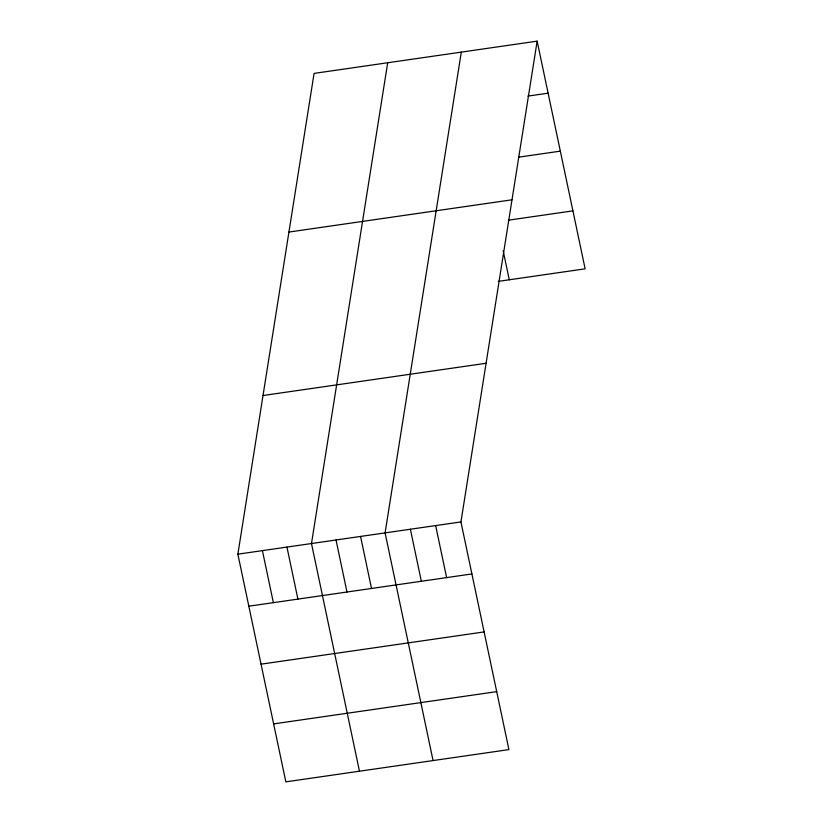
<?xml version="1.0" encoding="UTF-8"?>
<svg xmlns="http://www.w3.org/2000/svg" width="823" height="823" viewBox="0 0 823 823"><rect width="100%" height="100%" fill="white"/><g stroke="black" fill="none" stroke-linecap="round" stroke-linejoin="round"><path stroke-width="1.23" d="M537.152 41.15L460.942 521.926L508.923 749.599L285.848 781.85L237.868 554.177L314.077 73.401L537.152 41.15L585.132 268.823L498.244 281.384M387.695 62.764L311.485 543.53L359.466 771.202M461.312 52.116L385.092 532.893L433.073 760.565M527.893 96.106L548.118 93.184M518.613 157.172L560.329 151.144M288.935 232.055L511.999 199.804M508.449 220.183L572.911 210.863M263.021 395.524L486.084 363.272M237.868 554.177L460.942 521.926M248.834 606.201L471.908 573.95M261.045 664.171L484.119 631.92M273.637 723.89L496.701 691.639M503.182 250.809L509.283 279.789M435.655 525.578L446.622 577.612M410.379 529.23L421.345 581.264M360.556 536.431L371.523 588.466M336.021 539.981L346.987 592.015M286.949 547.079L297.905 599.113M262.414 550.628L273.37 602.652"/></g></svg>
